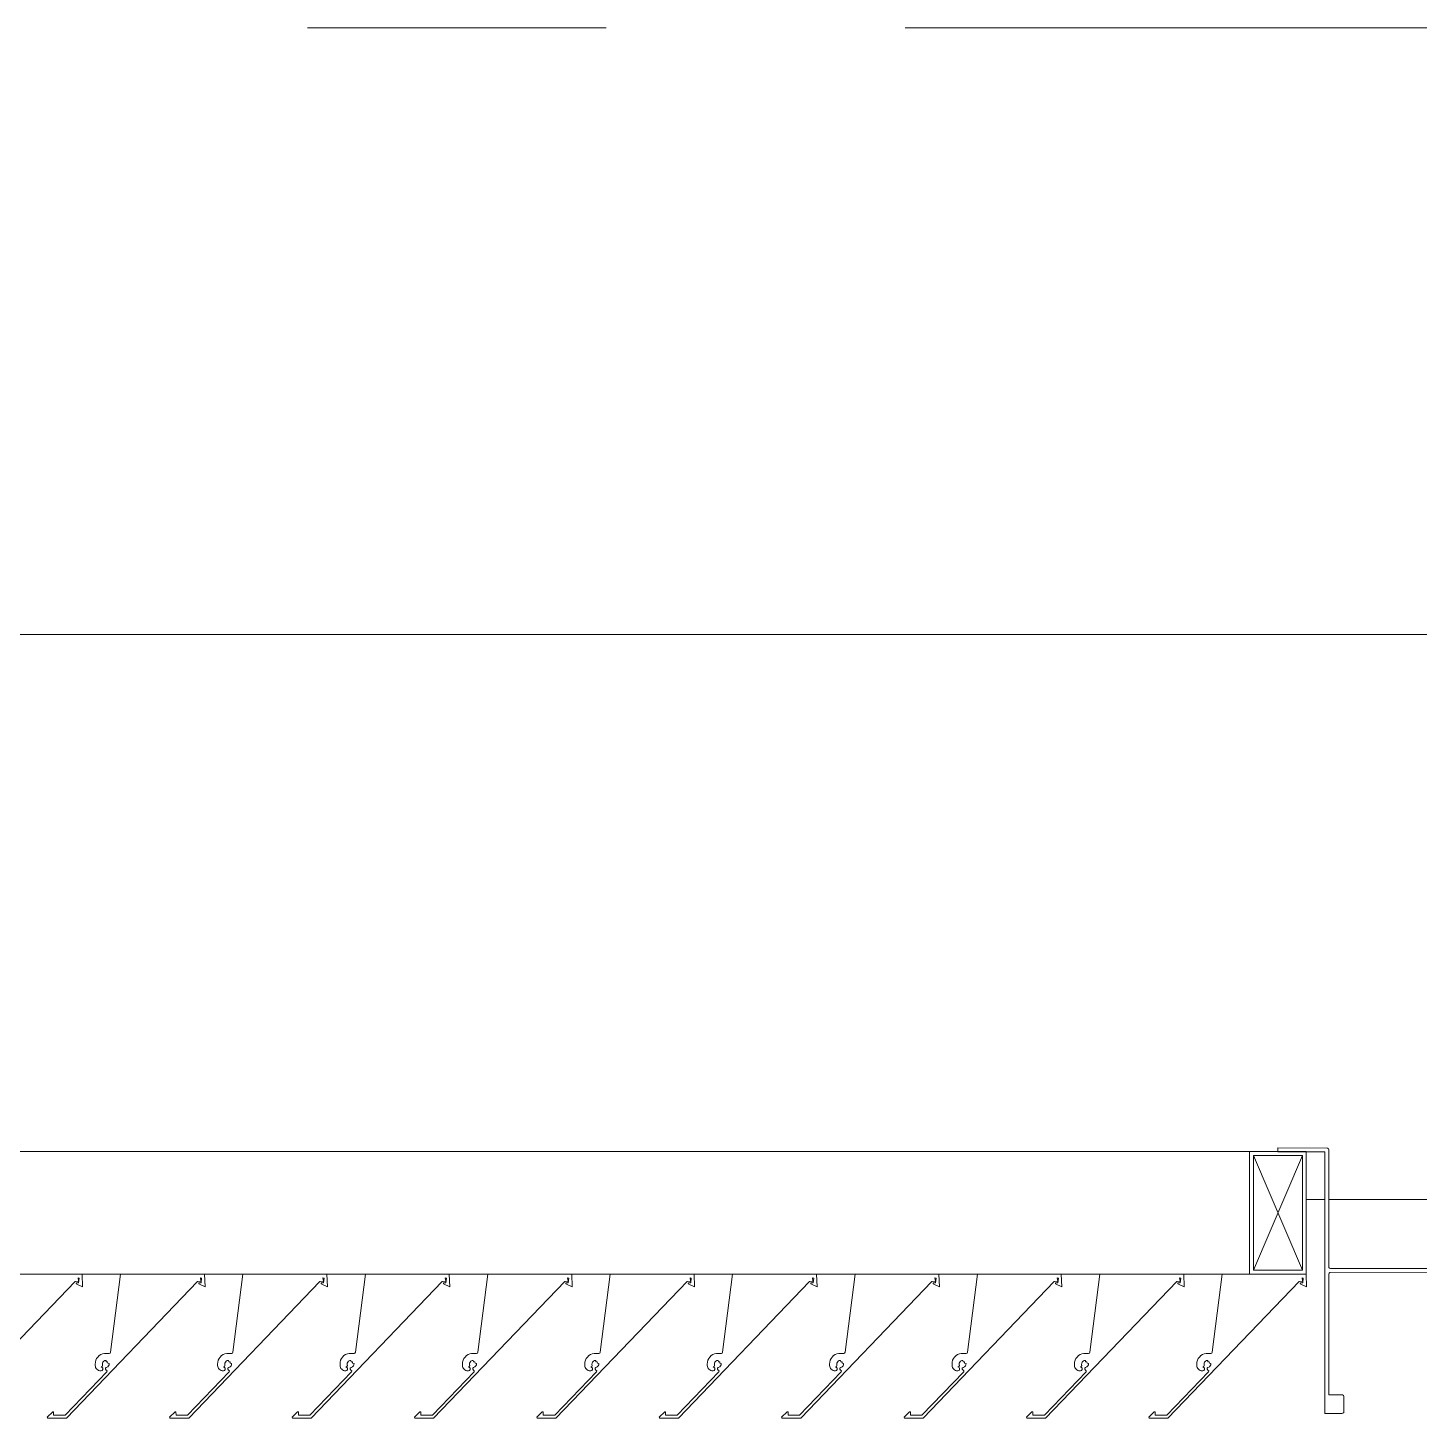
# Model space of a CAD drawing. Header units: millimetres. Extents: x -220592 to 404889, y -217665 to 38245.
# Drawn here: x -964.24 to -956.85, y -1309.67 to -1302.29 of the extents above; entities that cross this region are included whole.
import ezdxf

# ---------------------------------------------------------------- set-up
doc = ezdxf.new("R2010")
doc.units = ezdxf.units.MM
doc.linetypes.add('XKITLINE00', pattern=[0])
doc.layers.add('000 - 0_HIDE_OBJ_FRAMING_DEF_SUB_1', color=7, linetype='Continuous')
doc.layers.add('Part', color=7, linetype='Continuous', lineweight=0)
doc.layers.add('S-GRID', color=7, linetype='Continuous', lineweight=0)

# ---------------------------------------------------------------- blocks, each defined once
blk = doc.blocks.new('*A13529')
at = {"layer": 'S-GRID', "color": 7, "linetype": 'XKITLINE00', "lineweight": 0}
for p, q in [((-151.642349, 106.790805), (-150.054849, 106.790805)), ((-148.467349, 106.790805), (-140.529849, 106.790805))]:
    blk.add_line(p, q, dxfattribs=at)
blk = doc.blocks.new('*A13531')
at = {"layer": '000 - 0_HIDE_OBJ_FRAMING_DEF_SUB_1', "color": 7, "linetype": 'XKITLINE00', "lineweight": 0}
for p, q in [((-162.103449, 103.570891), (-142.373449, 103.570891)), ((-146.338519, 100.570891), (-146.238579, 100.570891)), ((-146.218257, 100.570891), (-145.258145, 100.570891))]:
    blk.add_line(p, q, dxfattribs=at)
blk = doc.blocks.new('*A13574')
at = {"layer": 'Part', "color": 7, "linetype": 'XKITLINE00', "lineweight": 0}
for p, q in [((-153.572111, 99.410877), (-152.875865, 100.135999)), ((-153.284201, 100.175799), (-153.337231, 99.761793)), ((-152.838531, 100.175791), (-153.284201, 100.175799)), ((-152.875865, 100.135999), (-152.857322, 100.138896)), ((-152.868984, 100.128764), (-152.869396, 100.123641)), ((-152.869396, 100.123641), (-152.835909, 100.108106)), ((-152.856793, 100.128893), (-152.868984, 100.128764)), ((-152.857322, 100.138896), (-152.860226, 100.155912)), ((-152.860226, 100.155912), (-152.853653, 100.153876)), ((-152.856793, 100.128893), (-152.853653, 100.153876)), ((-152.835909, 100.108106), (-152.838531, 100.175791)), ((-153.389294, 99.748232), (-153.397844, 99.742592)), ((-153.379864, 99.75223), (-153.389294, 99.748232)), ((-153.369865, 99.754453), (-153.379864, 99.75223)), ((-153.359629, 99.754828), (-153.369865, 99.754453)), ((-153.349495, 99.753342), (-153.359629, 99.754828)), ((-153.343972, 99.753581), (-153.349495, 99.753342)), ((-153.339421, 99.756718), (-153.343972, 99.753581)), ((-153.337231, 99.761793), (-153.339421, 99.756718)), ((-153.418205, 99.708016), (-153.41899, 99.697803)), ((-153.41899, 99.697803), (-153.418892, 99.691004)), ((-153.418892, 99.691004), (-153.418256, 99.685276)), ((-153.418256, 99.685276), (-153.416537, 99.679775)), ((-153.415582, 99.717917), (-153.418205, 99.708016)), ((-153.416537, 99.679775), (-153.413797, 99.674705)), ((-153.411209, 99.727179), (-153.415582, 99.717917)), ((-153.413797, 99.674705), (-153.410139, 99.670251)), ((-153.405231, 99.735496), (-153.411209, 99.727179)), ((-153.397844, 99.742592), (-153.405231, 99.735496)), ((-153.387334, 99.683555), (-153.382353, 99.685585)), ((-153.381862, 99.680613), (-153.387334, 99.683555)), ((-153.382353, 99.685585), (-153.379946, 99.690396)), ((-153.378644, 99.675456), (-153.381862, 99.680613)), ((-153.380851, 99.696314), (-153.380507, 99.702814)), ((-153.379946, 99.690396), (-153.380851, 99.696314)), ((-153.380507, 99.702814), (-153.377909, 99.708782)), ((-153.378656, 99.669379), (-153.378644, 99.675456)), ((-153.377909, 99.708782), (-153.373387, 99.713464)), ((-153.373387, 99.713464), (-153.367513, 99.716266)), ((-153.367513, 99.716266), (-153.361029, 99.716835)), ((-153.364258, 99.6761), (-153.364464, 99.670206)), ((-153.360101, 99.680283), (-153.364258, 99.6761)), ((-153.361029, 99.716835), (-153.359923, 99.709129)), ((-153.352527, 99.683397), (-153.360101, 99.680283)), ((-153.359923, 99.709129), (-153.352863, 99.710299)), ((-153.352863, 99.710299), (-153.351919, 99.703134)), ((-153.347741, 99.688064), (-153.352527, 99.683397)), ((-153.351919, 99.703134), (-153.344528, 99.700812)), ((-153.344951, 99.69414), (-153.347741, 99.688064)), ((-153.344528, 99.700812), (-153.344951, 99.69414)), ((-153.357075, 99.656928), (-153.578477, 99.425912)), ((-153.410139, 99.670251), (-153.405696, 99.66658)), ((-153.405696, 99.66658), (-153.400633, 99.663826)), ((-153.400633, 99.663826), (-153.395137, 99.662091)), ((-153.395137, 99.662091), (-153.387367, 99.661595)), ((-153.387367, 99.661595), (-153.381893, 99.664235)), ((-153.381893, 99.664235), (-153.378656, 99.669379)), ((-153.364464, 99.670206), (-153.36061, 99.665742)), ((-153.36061, 99.665742), (-153.355983, 99.662087)), ((-153.355983, 99.662087), (-153.357075, 99.656928)), ((-153.644842, 99.44476), (-153.67373, 99.416111)), ((-153.67373, 99.416111), (-153.671262, 99.41143)), ((-153.671262, 99.41143), (-153.572111, 99.410877)), ((-153.639921, 99.443675), (-153.644842, 99.44476)), ((-153.639824, 99.426255), (-153.639921, 99.443675)), ((-153.578477, 99.425912), (-153.639824, 99.426255))]:
    blk.add_line(p, q, dxfattribs=at)
blk = doc.blocks.new('*A13575')
at = {"layer": 'Part', "color": 7, "linetype": 'XKITLINE00', "lineweight": 0}
for p, q in [((-152.922111, 99.410877), (-152.225865, 100.135999)), ((-152.634201, 100.175799), (-152.687231, 99.761793)), ((-152.188531, 100.175791), (-152.634201, 100.175799)), ((-152.225865, 100.135999), (-152.207322, 100.138896)), ((-152.218984, 100.128764), (-152.219396, 100.123641)), ((-152.219396, 100.123641), (-152.185909, 100.108106)), ((-152.206793, 100.128893), (-152.218984, 100.128764)), ((-152.207322, 100.138896), (-152.210226, 100.155912)), ((-152.210226, 100.155912), (-152.203653, 100.153876)), ((-152.206793, 100.128893), (-152.203653, 100.153876)), ((-152.185909, 100.108106), (-152.188531, 100.175791)), ((-152.739294, 99.748232), (-152.747844, 99.742592)), ((-152.729864, 99.75223), (-152.739294, 99.748232)), ((-152.719865, 99.754453), (-152.729864, 99.75223)), ((-152.709629, 99.754828), (-152.719865, 99.754453)), ((-152.699495, 99.753342), (-152.709629, 99.754828)), ((-152.693972, 99.753581), (-152.699495, 99.753342)), ((-152.689421, 99.756718), (-152.693972, 99.753581)), ((-152.687231, 99.761793), (-152.689421, 99.756718)), ((-152.768205, 99.708016), (-152.76899, 99.697803)), ((-152.76899, 99.697803), (-152.768892, 99.691004)), ((-152.768892, 99.691004), (-152.768256, 99.685276)), ((-152.768256, 99.685276), (-152.766537, 99.679775)), ((-152.765582, 99.717917), (-152.768205, 99.708016)), ((-152.766537, 99.679775), (-152.763797, 99.674705)), ((-152.761209, 99.727179), (-152.765582, 99.717917)), ((-152.763797, 99.674705), (-152.760139, 99.670251)), ((-152.755231, 99.735496), (-152.761209, 99.727179)), ((-152.747844, 99.742592), (-152.755231, 99.735496)), ((-152.737334, 99.683555), (-152.732353, 99.685585)), ((-152.731862, 99.680613), (-152.737334, 99.683555)), ((-152.732353, 99.685585), (-152.729946, 99.690396)), ((-152.728644, 99.675456), (-152.731862, 99.680613)), ((-152.730851, 99.696314), (-152.730507, 99.702814)), ((-152.729946, 99.690396), (-152.730851, 99.696314)), ((-152.730507, 99.702814), (-152.727909, 99.708782)), ((-152.728656, 99.669379), (-152.728644, 99.675456)), ((-152.727909, 99.708782), (-152.723387, 99.713464)), ((-152.723387, 99.713464), (-152.717513, 99.716266)), ((-152.717513, 99.716266), (-152.711029, 99.716835)), ((-152.714258, 99.6761), (-152.714464, 99.670206)), ((-152.710101, 99.680283), (-152.714258, 99.6761)), ((-152.711029, 99.716835), (-152.709923, 99.709129)), ((-152.702527, 99.683397), (-152.710101, 99.680283)), ((-152.709923, 99.709129), (-152.702863, 99.710299)), ((-152.702863, 99.710299), (-152.701919, 99.703134)), ((-152.697741, 99.688064), (-152.702527, 99.683397)), ((-152.701919, 99.703134), (-152.694528, 99.700812)), ((-152.694951, 99.69414), (-152.697741, 99.688064)), ((-152.694528, 99.700812), (-152.694951, 99.69414)), ((-152.707075, 99.656928), (-152.928477, 99.425912)), ((-152.760139, 99.670251), (-152.755696, 99.66658)), ((-152.755696, 99.66658), (-152.750633, 99.663826)), ((-152.750633, 99.663826), (-152.745137, 99.662091)), ((-152.745137, 99.662091), (-152.737367, 99.661595)), ((-152.737367, 99.661595), (-152.731893, 99.664235)), ((-152.731893, 99.664235), (-152.728656, 99.669379)), ((-152.714464, 99.670206), (-152.71061, 99.665742)), ((-152.71061, 99.665742), (-152.705983, 99.662087)), ((-152.705983, 99.662087), (-152.707075, 99.656928)), ((-152.994842, 99.44476), (-153.02373, 99.416111)), ((-153.02373, 99.416111), (-153.021262, 99.41143)), ((-153.021262, 99.41143), (-152.922111, 99.410877)), ((-152.989921, 99.443675), (-152.994842, 99.44476)), ((-152.989824, 99.426255), (-152.989921, 99.443675)), ((-152.928477, 99.425912), (-152.989824, 99.426255))]:
    blk.add_line(p, q, dxfattribs=at)
blk = doc.blocks.new('*A13576')
at = {"layer": 'Part', "color": 7, "linetype": 'XKITLINE00', "lineweight": 0}
for p, q in [((-152.272111, 99.410877), (-151.575865, 100.135999)), ((-151.984201, 100.175799), (-152.037231, 99.761793)), ((-151.538531, 100.175791), (-151.984201, 100.175799)), ((-151.575865, 100.135999), (-151.557322, 100.138896)), ((-151.568984, 100.128764), (-151.569396, 100.123641)), ((-151.569396, 100.123641), (-151.535909, 100.108106)), ((-151.556793, 100.128893), (-151.568984, 100.128764)), ((-151.557322, 100.138896), (-151.560226, 100.155912)), ((-151.560226, 100.155912), (-151.553653, 100.153876)), ((-151.556793, 100.128893), (-151.553653, 100.153876)), ((-151.535909, 100.108106), (-151.538531, 100.175791)), ((-152.089294, 99.748232), (-152.097844, 99.742592)), ((-152.079864, 99.75223), (-152.089294, 99.748232)), ((-152.069865, 99.754453), (-152.079864, 99.75223)), ((-152.059629, 99.754828), (-152.069865, 99.754453)), ((-152.049495, 99.753342), (-152.059629, 99.754828)), ((-152.043972, 99.753581), (-152.049495, 99.753342)), ((-152.039421, 99.756718), (-152.043972, 99.753581)), ((-152.037231, 99.761793), (-152.039421, 99.756718)), ((-152.118205, 99.708016), (-152.11899, 99.697803)), ((-152.11899, 99.697803), (-152.118892, 99.691004)), ((-152.118892, 99.691004), (-152.118256, 99.685276)), ((-152.118256, 99.685276), (-152.116537, 99.679775)), ((-152.115582, 99.717917), (-152.118205, 99.708016)), ((-152.116537, 99.679775), (-152.113797, 99.674705)), ((-152.111209, 99.727179), (-152.115582, 99.717917)), ((-152.113797, 99.674705), (-152.110139, 99.670251)), ((-152.105231, 99.735496), (-152.111209, 99.727179)), ((-152.097844, 99.742592), (-152.105231, 99.735496)), ((-152.087334, 99.683555), (-152.082353, 99.685585)), ((-152.081862, 99.680613), (-152.087334, 99.683555)), ((-152.082353, 99.685585), (-152.079946, 99.690396)), ((-152.078644, 99.675456), (-152.081862, 99.680613)), ((-152.080851, 99.696314), (-152.080507, 99.702814)), ((-152.079946, 99.690396), (-152.080851, 99.696314)), ((-152.080507, 99.702814), (-152.077909, 99.708782)), ((-152.078656, 99.669379), (-152.078644, 99.675456)), ((-152.077909, 99.708782), (-152.073387, 99.713464)), ((-152.073387, 99.713464), (-152.067513, 99.716266)), ((-152.067513, 99.716266), (-152.061029, 99.716835)), ((-152.064258, 99.6761), (-152.064464, 99.670206)), ((-152.060101, 99.680283), (-152.064258, 99.6761)), ((-152.061029, 99.716835), (-152.059923, 99.709129)), ((-152.052527, 99.683397), (-152.060101, 99.680283)), ((-152.059923, 99.709129), (-152.052863, 99.710299)), ((-152.052863, 99.710299), (-152.051919, 99.703134)), ((-152.047741, 99.688064), (-152.052527, 99.683397)), ((-152.051919, 99.703134), (-152.044528, 99.700812)), ((-152.044951, 99.69414), (-152.047741, 99.688064)), ((-152.044528, 99.700812), (-152.044951, 99.69414)), ((-152.057075, 99.656928), (-152.278477, 99.425912)), ((-152.110139, 99.670251), (-152.105696, 99.66658)), ((-152.105696, 99.66658), (-152.100633, 99.663826)), ((-152.100633, 99.663826), (-152.095137, 99.662091)), ((-152.095137, 99.662091), (-152.087367, 99.661595)), ((-152.087367, 99.661595), (-152.081893, 99.664235)), ((-152.081893, 99.664235), (-152.078656, 99.669379)), ((-152.064464, 99.670206), (-152.06061, 99.665742)), ((-152.06061, 99.665742), (-152.055983, 99.662087)), ((-152.055983, 99.662087), (-152.057075, 99.656928)), ((-152.344842, 99.44476), (-152.37373, 99.416111)), ((-152.37373, 99.416111), (-152.371262, 99.41143)), ((-152.371262, 99.41143), (-152.272111, 99.410877)), ((-152.339921, 99.443675), (-152.344842, 99.44476)), ((-152.339824, 99.426255), (-152.339921, 99.443675)), ((-152.278477, 99.425912), (-152.339824, 99.426255))]:
    blk.add_line(p, q, dxfattribs=at)
blk = doc.blocks.new('*A13577')
at = {"layer": 'Part', "color": 7, "linetype": 'XKITLINE00', "lineweight": 0}
for p, q in [((-151.622111, 99.410877), (-150.925865, 100.135999)), ((-151.334201, 100.175799), (-151.387231, 99.761793)), ((-150.888531, 100.175791), (-151.334201, 100.175799)), ((-150.925865, 100.135999), (-150.907322, 100.138896)), ((-150.918984, 100.128764), (-150.919396, 100.123641)), ((-150.919396, 100.123641), (-150.885909, 100.108106)), ((-150.906793, 100.128893), (-150.918984, 100.128764)), ((-150.907322, 100.138896), (-150.910226, 100.155912)), ((-150.910226, 100.155912), (-150.903653, 100.153876)), ((-150.906793, 100.128893), (-150.903653, 100.153876)), ((-150.885909, 100.108106), (-150.888531, 100.175791)), ((-151.439294, 99.748232), (-151.447844, 99.742592)), ((-151.429864, 99.75223), (-151.439294, 99.748232)), ((-151.419865, 99.754453), (-151.429864, 99.75223)), ((-151.409629, 99.754828), (-151.419865, 99.754453)), ((-151.399495, 99.753342), (-151.409629, 99.754828)), ((-151.393972, 99.753581), (-151.399495, 99.753342)), ((-151.389421, 99.756718), (-151.393972, 99.753581)), ((-151.387231, 99.761793), (-151.389421, 99.756718)), ((-151.468205, 99.708016), (-151.46899, 99.697803)), ((-151.46899, 99.697803), (-151.468892, 99.691004)), ((-151.468892, 99.691004), (-151.468256, 99.685276)), ((-151.468256, 99.685276), (-151.466537, 99.679775)), ((-151.465582, 99.717917), (-151.468205, 99.708016)), ((-151.466537, 99.679775), (-151.463797, 99.674705)), ((-151.461209, 99.727179), (-151.465582, 99.717917)), ((-151.463797, 99.674705), (-151.460139, 99.670251)), ((-151.455231, 99.735496), (-151.461209, 99.727179)), ((-151.447844, 99.742592), (-151.455231, 99.735496)), ((-151.437334, 99.683555), (-151.432353, 99.685585)), ((-151.431862, 99.680613), (-151.437334, 99.683555)), ((-151.432353, 99.685585), (-151.429946, 99.690396)), ((-151.428644, 99.675456), (-151.431862, 99.680613)), ((-151.430851, 99.696314), (-151.430507, 99.702814)), ((-151.429946, 99.690396), (-151.430851, 99.696314)), ((-151.430507, 99.702814), (-151.427909, 99.708782)), ((-151.428656, 99.669379), (-151.428644, 99.675456)), ((-151.427909, 99.708782), (-151.423387, 99.713464)), ((-151.423387, 99.713464), (-151.417513, 99.716266)), ((-151.417513, 99.716266), (-151.411029, 99.716835)), ((-151.414258, 99.6761), (-151.414464, 99.670206)), ((-151.410101, 99.680283), (-151.414258, 99.6761)), ((-151.411029, 99.716835), (-151.409923, 99.709129)), ((-151.402527, 99.683397), (-151.410101, 99.680283)), ((-151.409923, 99.709129), (-151.402863, 99.710299)), ((-151.402863, 99.710299), (-151.401919, 99.703134)), ((-151.397741, 99.688064), (-151.402527, 99.683397)), ((-151.401919, 99.703134), (-151.394528, 99.700812)), ((-151.394951, 99.69414), (-151.397741, 99.688064)), ((-151.394528, 99.700812), (-151.394951, 99.69414)), ((-151.407075, 99.656928), (-151.628477, 99.425912)), ((-151.460139, 99.670251), (-151.455696, 99.66658)), ((-151.455696, 99.66658), (-151.450633, 99.663826)), ((-151.450633, 99.663826), (-151.445137, 99.662091)), ((-151.445137, 99.662091), (-151.437367, 99.661595)), ((-151.437367, 99.661595), (-151.431893, 99.664235)), ((-151.431893, 99.664235), (-151.428656, 99.669379)), ((-151.414464, 99.670206), (-151.41061, 99.665742)), ((-151.41061, 99.665742), (-151.405983, 99.662087)), ((-151.405983, 99.662087), (-151.407075, 99.656928)), ((-151.694842, 99.44476), (-151.72373, 99.416111)), ((-151.72373, 99.416111), (-151.721262, 99.41143)), ((-151.721262, 99.41143), (-151.622111, 99.410877)), ((-151.689921, 99.443675), (-151.694842, 99.44476)), ((-151.689824, 99.426255), (-151.689921, 99.443675)), ((-151.628477, 99.425912), (-151.689824, 99.426255))]:
    blk.add_line(p, q, dxfattribs=at)
blk = doc.blocks.new('*A13578')
at = {"layer": 'Part', "color": 7, "linetype": 'XKITLINE00', "lineweight": 0}
for p, q in [((-150.972111, 99.410877), (-150.275865, 100.135999)), ((-150.684201, 100.175799), (-150.737231, 99.761793)), ((-150.238531, 100.175791), (-150.684201, 100.175799)), ((-150.275865, 100.135999), (-150.257322, 100.138896)), ((-150.268984, 100.128764), (-150.269396, 100.123641)), ((-150.269396, 100.123641), (-150.235909, 100.108106)), ((-150.256793, 100.128893), (-150.268984, 100.128764)), ((-150.257322, 100.138896), (-150.260226, 100.155912)), ((-150.260226, 100.155912), (-150.253653, 100.153876)), ((-150.256793, 100.128893), (-150.253653, 100.153876)), ((-150.235909, 100.108106), (-150.238531, 100.175791)), ((-150.789294, 99.748232), (-150.797844, 99.742592)), ((-150.779864, 99.75223), (-150.789294, 99.748232)), ((-150.769865, 99.754453), (-150.779864, 99.75223)), ((-150.759629, 99.754828), (-150.769865, 99.754453)), ((-150.749495, 99.753342), (-150.759629, 99.754828)), ((-150.743972, 99.753581), (-150.749495, 99.753342)), ((-150.739421, 99.756718), (-150.743972, 99.753581)), ((-150.737231, 99.761793), (-150.739421, 99.756718)), ((-150.818205, 99.708016), (-150.81899, 99.697803)), ((-150.81899, 99.697803), (-150.818892, 99.691004)), ((-150.818892, 99.691004), (-150.818256, 99.685276)), ((-150.818256, 99.685276), (-150.816537, 99.679775)), ((-150.815582, 99.717917), (-150.818205, 99.708016)), ((-150.816537, 99.679775), (-150.813797, 99.674705)), ((-150.811209, 99.727179), (-150.815582, 99.717917)), ((-150.813797, 99.674705), (-150.810139, 99.670251)), ((-150.805231, 99.735496), (-150.811209, 99.727179)), ((-150.797844, 99.742592), (-150.805231, 99.735496)), ((-150.787334, 99.683555), (-150.782353, 99.685585)), ((-150.781862, 99.680613), (-150.787334, 99.683555)), ((-150.782353, 99.685585), (-150.779946, 99.690396)), ((-150.778644, 99.675456), (-150.781862, 99.680613)), ((-150.780851, 99.696314), (-150.780507, 99.702814)), ((-150.779946, 99.690396), (-150.780851, 99.696314)), ((-150.780507, 99.702814), (-150.777909, 99.708782)), ((-150.778656, 99.669379), (-150.778644, 99.675456)), ((-150.777909, 99.708782), (-150.773387, 99.713464)), ((-150.773387, 99.713464), (-150.767513, 99.716266)), ((-150.767513, 99.716266), (-150.761029, 99.716835)), ((-150.764258, 99.6761), (-150.764464, 99.670206)), ((-150.760101, 99.680283), (-150.764258, 99.6761)), ((-150.761029, 99.716835), (-150.759923, 99.709129)), ((-150.752527, 99.683397), (-150.760101, 99.680283)), ((-150.759923, 99.709129), (-150.752863, 99.710299)), ((-150.752863, 99.710299), (-150.751919, 99.703134)), ((-150.747741, 99.688064), (-150.752527, 99.683397)), ((-150.751919, 99.703134), (-150.744528, 99.700812)), ((-150.744951, 99.69414), (-150.747741, 99.688064)), ((-150.744528, 99.700812), (-150.744951, 99.69414)), ((-150.757075, 99.656928), (-150.978477, 99.425912)), ((-150.810139, 99.670251), (-150.805696, 99.66658)), ((-150.805696, 99.66658), (-150.800633, 99.663826)), ((-150.800633, 99.663826), (-150.795137, 99.662091)), ((-150.795137, 99.662091), (-150.787367, 99.661595)), ((-150.787367, 99.661595), (-150.781893, 99.664235)), ((-150.781893, 99.664235), (-150.778656, 99.669379)), ((-150.764464, 99.670206), (-150.76061, 99.665742)), ((-150.76061, 99.665742), (-150.755983, 99.662087)), ((-150.755983, 99.662087), (-150.757075, 99.656928)), ((-151.044842, 99.44476), (-151.07373, 99.416111)), ((-151.07373, 99.416111), (-151.071262, 99.41143)), ((-151.071262, 99.41143), (-150.972111, 99.410877)), ((-151.039921, 99.443675), (-151.044842, 99.44476)), ((-151.039824, 99.426255), (-151.039921, 99.443675)), ((-150.978477, 99.425912), (-151.039824, 99.426255))]:
    blk.add_line(p, q, dxfattribs=at)
blk = doc.blocks.new('*A13579')
at = {"layer": 'Part', "color": 7, "linetype": 'XKITLINE00', "lineweight": 0}
for p, q in [((-150.322111, 99.410877), (-149.625865, 100.135999)), ((-150.034201, 100.175799), (-150.087231, 99.761793)), ((-149.588531, 100.175791), (-150.034201, 100.175799)), ((-149.625865, 100.135999), (-149.607322, 100.138896)), ((-149.618984, 100.128764), (-149.619396, 100.123641)), ((-149.619396, 100.123641), (-149.585909, 100.108106)), ((-149.606793, 100.128893), (-149.618984, 100.128764)), ((-149.607322, 100.138896), (-149.610226, 100.155912)), ((-149.610226, 100.155912), (-149.603653, 100.153876)), ((-149.606793, 100.128893), (-149.603653, 100.153876)), ((-149.585909, 100.108106), (-149.588531, 100.175791)), ((-150.139294, 99.748232), (-150.147844, 99.742592)), ((-150.129864, 99.75223), (-150.139294, 99.748232)), ((-150.119865, 99.754453), (-150.129864, 99.75223)), ((-150.109629, 99.754828), (-150.119865, 99.754453)), ((-150.099495, 99.753342), (-150.109629, 99.754828)), ((-150.093972, 99.753581), (-150.099495, 99.753342)), ((-150.089421, 99.756718), (-150.093972, 99.753581)), ((-150.087231, 99.761793), (-150.089421, 99.756718)), ((-150.168205, 99.708016), (-150.16899, 99.697803)), ((-150.16899, 99.697803), (-150.168892, 99.691004)), ((-150.168892, 99.691004), (-150.168256, 99.685276)), ((-150.168256, 99.685276), (-150.166537, 99.679775)), ((-150.165582, 99.717917), (-150.168205, 99.708016)), ((-150.166537, 99.679775), (-150.163797, 99.674705)), ((-150.161209, 99.727179), (-150.165582, 99.717917)), ((-150.163797, 99.674705), (-150.160139, 99.670251)), ((-150.155231, 99.735496), (-150.161209, 99.727179)), ((-150.147844, 99.742592), (-150.155231, 99.735496)), ((-150.137334, 99.683555), (-150.132353, 99.685585)), ((-150.131862, 99.680613), (-150.137334, 99.683555)), ((-150.132353, 99.685585), (-150.129946, 99.690396)), ((-150.128644, 99.675456), (-150.131862, 99.680613)), ((-150.130851, 99.696314), (-150.130507, 99.702814)), ((-150.129946, 99.690396), (-150.130851, 99.696314)), ((-150.130507, 99.702814), (-150.127909, 99.708782)), ((-150.128656, 99.669379), (-150.128644, 99.675456)), ((-150.127909, 99.708782), (-150.123387, 99.713464)), ((-150.123387, 99.713464), (-150.117513, 99.716266)), ((-150.117513, 99.716266), (-150.111029, 99.716835)), ((-150.114258, 99.6761), (-150.114464, 99.670206)), ((-150.110101, 99.680283), (-150.114258, 99.6761)), ((-150.111029, 99.716835), (-150.109923, 99.709129)), ((-150.102527, 99.683397), (-150.110101, 99.680283)), ((-150.109923, 99.709129), (-150.102863, 99.710299)), ((-150.102863, 99.710299), (-150.101919, 99.703134)), ((-150.097741, 99.688064), (-150.102527, 99.683397)), ((-150.101919, 99.703134), (-150.094528, 99.700812)), ((-150.094951, 99.69414), (-150.097741, 99.688064)), ((-150.094528, 99.700812), (-150.094951, 99.69414)), ((-150.107075, 99.656928), (-150.328477, 99.425912)), ((-150.160139, 99.670251), (-150.155696, 99.66658)), ((-150.155696, 99.66658), (-150.150633, 99.663826)), ((-150.150633, 99.663826), (-150.145137, 99.662091)), ((-150.145137, 99.662091), (-150.137367, 99.661595)), ((-150.137367, 99.661595), (-150.131893, 99.664235)), ((-150.131893, 99.664235), (-150.128656, 99.669379)), ((-150.114464, 99.670206), (-150.11061, 99.665742)), ((-150.11061, 99.665742), (-150.105983, 99.662087)), ((-150.105983, 99.662087), (-150.107075, 99.656928)), ((-150.394842, 99.44476), (-150.42373, 99.416111)), ((-150.42373, 99.416111), (-150.421262, 99.41143)), ((-150.421262, 99.41143), (-150.322111, 99.410877)), ((-150.389921, 99.443675), (-150.394842, 99.44476)), ((-150.389824, 99.426255), (-150.389921, 99.443675)), ((-150.328477, 99.425912), (-150.389824, 99.426255))]:
    blk.add_line(p, q, dxfattribs=at)
blk = doc.blocks.new('*A13580')
at = {"layer": 'Part', "color": 7, "linetype": 'XKITLINE00', "lineweight": 0}
for p, q in [((-149.672111, 99.410877), (-148.975865, 100.135999)), ((-149.384201, 100.175799), (-149.437231, 99.761793)), ((-148.938531, 100.175791), (-149.384201, 100.175799)), ((-148.975865, 100.135999), (-148.957322, 100.138896)), ((-148.968984, 100.128764), (-148.969396, 100.123641)), ((-148.969396, 100.123641), (-148.935909, 100.108106)), ((-148.956793, 100.128893), (-148.968984, 100.128764)), ((-148.957322, 100.138896), (-148.960226, 100.155912)), ((-148.960226, 100.155912), (-148.953653, 100.153876)), ((-148.956793, 100.128893), (-148.953653, 100.153876)), ((-148.935909, 100.108106), (-148.938531, 100.175791)), ((-149.489294, 99.748232), (-149.497844, 99.742592)), ((-149.479864, 99.75223), (-149.489294, 99.748232)), ((-149.469865, 99.754453), (-149.479864, 99.75223)), ((-149.459629, 99.754828), (-149.469865, 99.754453)), ((-149.449495, 99.753342), (-149.459629, 99.754828)), ((-149.443972, 99.753581), (-149.449495, 99.753342)), ((-149.439421, 99.756718), (-149.443972, 99.753581)), ((-149.437231, 99.761793), (-149.439421, 99.756718)), ((-149.518205, 99.708016), (-149.51899, 99.697803)), ((-149.51899, 99.697803), (-149.518892, 99.691004)), ((-149.518892, 99.691004), (-149.518256, 99.685276)), ((-149.518256, 99.685276), (-149.516537, 99.679775)), ((-149.515582, 99.717917), (-149.518205, 99.708016)), ((-149.516537, 99.679775), (-149.513797, 99.674705)), ((-149.511209, 99.727179), (-149.515582, 99.717917)), ((-149.513797, 99.674705), (-149.510139, 99.670251)), ((-149.505231, 99.735496), (-149.511209, 99.727179)), ((-149.497844, 99.742592), (-149.505231, 99.735496)), ((-149.487334, 99.683555), (-149.482353, 99.685585)), ((-149.481862, 99.680613), (-149.487334, 99.683555)), ((-149.482353, 99.685585), (-149.479946, 99.690396)), ((-149.478644, 99.675456), (-149.481862, 99.680613)), ((-149.480851, 99.696314), (-149.480507, 99.702814)), ((-149.479946, 99.690396), (-149.480851, 99.696314)), ((-149.480507, 99.702814), (-149.477909, 99.708782)), ((-149.478656, 99.669379), (-149.478644, 99.675456)), ((-149.477909, 99.708782), (-149.473387, 99.713464)), ((-149.473387, 99.713464), (-149.467513, 99.716266)), ((-149.467513, 99.716266), (-149.461029, 99.716835)), ((-149.464258, 99.6761), (-149.464464, 99.670206)), ((-149.460101, 99.680283), (-149.464258, 99.6761)), ((-149.461029, 99.716835), (-149.459923, 99.709129)), ((-149.452527, 99.683397), (-149.460101, 99.680283)), ((-149.459923, 99.709129), (-149.452863, 99.710299)), ((-149.452863, 99.710299), (-149.451919, 99.703134)), ((-149.447741, 99.688064), (-149.452527, 99.683397)), ((-149.451919, 99.703134), (-149.444528, 99.700812)), ((-149.444951, 99.69414), (-149.447741, 99.688064)), ((-149.444528, 99.700812), (-149.444951, 99.69414)), ((-149.457075, 99.656928), (-149.678477, 99.425912)), ((-149.510139, 99.670251), (-149.505696, 99.66658)), ((-149.505696, 99.66658), (-149.500633, 99.663826)), ((-149.500633, 99.663826), (-149.495137, 99.662091)), ((-149.495137, 99.662091), (-149.487367, 99.661595)), ((-149.487367, 99.661595), (-149.481893, 99.664235)), ((-149.481893, 99.664235), (-149.478656, 99.669379)), ((-149.464464, 99.670206), (-149.46061, 99.665742)), ((-149.46061, 99.665742), (-149.455983, 99.662087)), ((-149.455983, 99.662087), (-149.457075, 99.656928)), ((-149.744842, 99.44476), (-149.77373, 99.416111)), ((-149.77373, 99.416111), (-149.771262, 99.41143)), ((-149.771262, 99.41143), (-149.672111, 99.410877)), ((-149.739921, 99.443675), (-149.744842, 99.44476)), ((-149.739824, 99.426255), (-149.739921, 99.443675)), ((-149.678477, 99.425912), (-149.739824, 99.426255))]:
    blk.add_line(p, q, dxfattribs=at)
blk = doc.blocks.new('*A13581')
at = {"layer": 'Part', "color": 7, "linetype": 'XKITLINE00', "lineweight": 0}
for p, q in [((-149.022111, 99.410877), (-148.325865, 100.135999)), ((-148.734201, 100.175799), (-148.787231, 99.761793)), ((-148.288531, 100.175791), (-148.734201, 100.175799)), ((-148.325865, 100.135999), (-148.307322, 100.138896)), ((-148.318984, 100.128764), (-148.319396, 100.123641)), ((-148.319396, 100.123641), (-148.285909, 100.108106)), ((-148.306793, 100.128893), (-148.318984, 100.128764)), ((-148.307322, 100.138896), (-148.310226, 100.155912)), ((-148.310226, 100.155912), (-148.303653, 100.153876)), ((-148.306793, 100.128893), (-148.303653, 100.153876)), ((-148.285909, 100.108106), (-148.288531, 100.175791)), ((-148.839294, 99.748232), (-148.847844, 99.742592)), ((-148.829864, 99.75223), (-148.839294, 99.748232)), ((-148.819865, 99.754453), (-148.829864, 99.75223)), ((-148.809629, 99.754828), (-148.819865, 99.754453)), ((-148.799495, 99.753342), (-148.809629, 99.754828)), ((-148.793972, 99.753581), (-148.799495, 99.753342)), ((-148.789421, 99.756718), (-148.793972, 99.753581)), ((-148.787231, 99.761793), (-148.789421, 99.756718)), ((-148.868205, 99.708016), (-148.86899, 99.697803)), ((-148.86899, 99.697803), (-148.868892, 99.691004)), ((-148.868892, 99.691004), (-148.868256, 99.685276)), ((-148.868256, 99.685276), (-148.866537, 99.679775)), ((-148.865582, 99.717917), (-148.868205, 99.708016)), ((-148.866537, 99.679775), (-148.863797, 99.674705)), ((-148.861209, 99.727179), (-148.865582, 99.717917)), ((-148.863797, 99.674705), (-148.860139, 99.670251)), ((-148.855231, 99.735496), (-148.861209, 99.727179)), ((-148.847844, 99.742592), (-148.855231, 99.735496)), ((-148.837334, 99.683555), (-148.832353, 99.685585)), ((-148.831862, 99.680613), (-148.837334, 99.683555)), ((-148.832353, 99.685585), (-148.829946, 99.690396)), ((-148.828644, 99.675456), (-148.831862, 99.680613)), ((-148.830851, 99.696314), (-148.830507, 99.702814)), ((-148.829946, 99.690396), (-148.830851, 99.696314)), ((-148.830507, 99.702814), (-148.827909, 99.708782)), ((-148.828656, 99.669379), (-148.828644, 99.675456)), ((-148.827909, 99.708782), (-148.823387, 99.713464)), ((-148.823387, 99.713464), (-148.817513, 99.716266)), ((-148.817513, 99.716266), (-148.811029, 99.716835)), ((-148.814258, 99.6761), (-148.814464, 99.670206)), ((-148.810101, 99.680283), (-148.814258, 99.6761)), ((-148.811029, 99.716835), (-148.809923, 99.709129)), ((-148.802527, 99.683397), (-148.810101, 99.680283)), ((-148.809923, 99.709129), (-148.802863, 99.710299)), ((-148.802863, 99.710299), (-148.801919, 99.703134)), ((-148.797741, 99.688064), (-148.802527, 99.683397)), ((-148.801919, 99.703134), (-148.794528, 99.700812)), ((-148.794951, 99.69414), (-148.797741, 99.688064)), ((-148.794528, 99.700812), (-148.794951, 99.69414)), ((-148.807075, 99.656928), (-149.028477, 99.425912)), ((-148.860139, 99.670251), (-148.855696, 99.66658)), ((-148.855696, 99.66658), (-148.850633, 99.663826)), ((-148.850633, 99.663826), (-148.845137, 99.662091)), ((-148.845137, 99.662091), (-148.837367, 99.661595)), ((-148.837367, 99.661595), (-148.831893, 99.664235)), ((-148.831893, 99.664235), (-148.828656, 99.669379)), ((-148.814464, 99.670206), (-148.81061, 99.665742)), ((-148.81061, 99.665742), (-148.805983, 99.662087)), ((-148.805983, 99.662087), (-148.807075, 99.656928)), ((-149.094842, 99.44476), (-149.12373, 99.416111)), ((-149.12373, 99.416111), (-149.121262, 99.41143)), ((-149.121262, 99.41143), (-149.022111, 99.410877)), ((-149.089921, 99.443675), (-149.094842, 99.44476)), ((-149.089824, 99.426255), (-149.089921, 99.443675)), ((-149.028477, 99.425912), (-149.089824, 99.426255))]:
    blk.add_line(p, q, dxfattribs=at)
blk = doc.blocks.new('*A13582')
at = {"layer": 'Part', "color": 7, "linetype": 'XKITLINE00', "lineweight": 0}
for p, q in [((-148.372111, 99.410877), (-147.675865, 100.135999)), ((-148.084201, 100.175799), (-148.137231, 99.761793)), ((-147.638531, 100.175791), (-148.084201, 100.175799)), ((-147.675865, 100.135999), (-147.657322, 100.138896)), ((-147.668984, 100.128764), (-147.669396, 100.123641)), ((-147.669396, 100.123641), (-147.635909, 100.108106)), ((-147.656793, 100.128893), (-147.668984, 100.128764)), ((-147.657322, 100.138896), (-147.660226, 100.155912)), ((-147.660226, 100.155912), (-147.653653, 100.153876)), ((-147.656793, 100.128893), (-147.653653, 100.153876)), ((-147.635909, 100.108106), (-147.638531, 100.175791)), ((-148.189294, 99.748232), (-148.197844, 99.742592)), ((-148.179864, 99.75223), (-148.189294, 99.748232)), ((-148.169865, 99.754453), (-148.179864, 99.75223)), ((-148.159629, 99.754828), (-148.169865, 99.754453)), ((-148.149495, 99.753342), (-148.159629, 99.754828)), ((-148.143972, 99.753581), (-148.149495, 99.753342)), ((-148.139421, 99.756718), (-148.143972, 99.753581)), ((-148.137231, 99.761793), (-148.139421, 99.756718)), ((-148.218205, 99.708016), (-148.21899, 99.697803)), ((-148.21899, 99.697803), (-148.218892, 99.691004)), ((-148.218892, 99.691004), (-148.218256, 99.685276)), ((-148.218256, 99.685276), (-148.216537, 99.679775)), ((-148.215582, 99.717917), (-148.218205, 99.708016)), ((-148.216537, 99.679775), (-148.213797, 99.674705)), ((-148.211209, 99.727179), (-148.215582, 99.717917)), ((-148.213797, 99.674705), (-148.210139, 99.670251)), ((-148.205231, 99.735496), (-148.211209, 99.727179)), ((-148.197844, 99.742592), (-148.205231, 99.735496)), ((-148.187334, 99.683555), (-148.182353, 99.685585)), ((-148.181862, 99.680613), (-148.187334, 99.683555)), ((-148.182353, 99.685585), (-148.179946, 99.690396)), ((-148.178644, 99.675456), (-148.181862, 99.680613)), ((-148.180851, 99.696314), (-148.180507, 99.702814)), ((-148.179946, 99.690396), (-148.180851, 99.696314)), ((-148.180507, 99.702814), (-148.177909, 99.708782)), ((-148.178656, 99.669379), (-148.178644, 99.675456)), ((-148.177909, 99.708782), (-148.173387, 99.713464)), ((-148.173387, 99.713464), (-148.167513, 99.716266)), ((-148.167513, 99.716266), (-148.161029, 99.716835)), ((-148.164258, 99.6761), (-148.164464, 99.670206)), ((-148.160101, 99.680283), (-148.164258, 99.6761)), ((-148.161029, 99.716835), (-148.159923, 99.709129)), ((-148.152527, 99.683397), (-148.160101, 99.680283)), ((-148.159923, 99.709129), (-148.152863, 99.710299)), ((-148.152863, 99.710299), (-148.151919, 99.703134)), ((-148.147741, 99.688064), (-148.152527, 99.683397)), ((-148.151919, 99.703134), (-148.144528, 99.700812)), ((-148.144951, 99.69414), (-148.147741, 99.688064)), ((-148.144528, 99.700812), (-148.144951, 99.69414)), ((-148.157075, 99.656928), (-148.378477, 99.425912)), ((-148.210139, 99.670251), (-148.205696, 99.66658)), ((-148.205696, 99.66658), (-148.200633, 99.663826)), ((-148.200633, 99.663826), (-148.195137, 99.662091)), ((-148.195137, 99.662091), (-148.187367, 99.661595)), ((-148.187367, 99.661595), (-148.181893, 99.664235)), ((-148.181893, 99.664235), (-148.178656, 99.669379)), ((-148.164464, 99.670206), (-148.16061, 99.665742)), ((-148.16061, 99.665742), (-148.155983, 99.662087)), ((-148.155983, 99.662087), (-148.157075, 99.656928)), ((-148.444842, 99.44476), (-148.47373, 99.416111)), ((-148.47373, 99.416111), (-148.471262, 99.41143)), ((-148.471262, 99.41143), (-148.372111, 99.410877)), ((-148.439921, 99.443675), (-148.444842, 99.44476)), ((-148.439824, 99.426255), (-148.439921, 99.443675)), ((-148.378477, 99.425912), (-148.439824, 99.426255))]:
    blk.add_line(p, q, dxfattribs=at)
blk = doc.blocks.new('*A13583')
at = {"layer": 'Part', "color": 7, "linetype": 'XKITLINE00', "lineweight": 0}
for p, q in [((-147.722111, 99.410877), (-147.025865, 100.135999)), ((-147.434201, 100.175799), (-147.487231, 99.761793)), ((-146.988531, 100.175791), (-147.434201, 100.175799)), ((-147.025865, 100.135999), (-147.007322, 100.138896)), ((-147.018984, 100.128764), (-147.019396, 100.123641)), ((-147.019396, 100.123641), (-146.985909, 100.108106)), ((-147.006793, 100.128893), (-147.018984, 100.128764)), ((-147.007322, 100.138896), (-147.010226, 100.155912)), ((-147.010226, 100.155912), (-147.003653, 100.153876)), ((-147.006793, 100.128893), (-147.003653, 100.153876)), ((-146.985909, 100.108106), (-146.988531, 100.175791)), ((-147.539294, 99.748232), (-147.547844, 99.742592)), ((-147.529864, 99.75223), (-147.539294, 99.748232)), ((-147.519865, 99.754453), (-147.529864, 99.75223)), ((-147.509629, 99.754828), (-147.519865, 99.754453)), ((-147.499495, 99.753342), (-147.509629, 99.754828)), ((-147.493972, 99.753581), (-147.499495, 99.753342)), ((-147.489421, 99.756718), (-147.493972, 99.753581)), ((-147.487231, 99.761793), (-147.489421, 99.756718)), ((-147.568205, 99.708016), (-147.56899, 99.697803)), ((-147.56899, 99.697803), (-147.568892, 99.691004)), ((-147.568892, 99.691004), (-147.568256, 99.685276)), ((-147.568256, 99.685276), (-147.566537, 99.679775)), ((-147.565582, 99.717917), (-147.568205, 99.708016)), ((-147.566537, 99.679775), (-147.563797, 99.674705)), ((-147.561209, 99.727179), (-147.565582, 99.717917)), ((-147.563797, 99.674705), (-147.560139, 99.670251)), ((-147.555231, 99.735496), (-147.561209, 99.727179)), ((-147.547844, 99.742592), (-147.555231, 99.735496)), ((-147.537334, 99.683555), (-147.532353, 99.685585)), ((-147.531862, 99.680613), (-147.537334, 99.683555)), ((-147.532353, 99.685585), (-147.529946, 99.690396)), ((-147.528644, 99.675456), (-147.531862, 99.680613)), ((-147.530851, 99.696314), (-147.530507, 99.702814)), ((-147.529946, 99.690396), (-147.530851, 99.696314)), ((-147.530507, 99.702814), (-147.527909, 99.708782)), ((-147.528656, 99.669379), (-147.528644, 99.675456)), ((-147.527909, 99.708782), (-147.523387, 99.713464)), ((-147.523387, 99.713464), (-147.517513, 99.716266)), ((-147.517513, 99.716266), (-147.511029, 99.716835)), ((-147.514258, 99.6761), (-147.514464, 99.670206)), ((-147.510101, 99.680283), (-147.514258, 99.6761)), ((-147.511029, 99.716835), (-147.509923, 99.709129)), ((-147.502527, 99.683397), (-147.510101, 99.680283)), ((-147.509923, 99.709129), (-147.502863, 99.710299)), ((-147.502863, 99.710299), (-147.501919, 99.703134)), ((-147.497741, 99.688064), (-147.502527, 99.683397)), ((-147.501919, 99.703134), (-147.494528, 99.700812)), ((-147.494951, 99.69414), (-147.497741, 99.688064)), ((-147.494528, 99.700812), (-147.494951, 99.69414)), ((-147.507075, 99.656928), (-147.728477, 99.425912)), ((-147.560139, 99.670251), (-147.555696, 99.66658)), ((-147.555696, 99.66658), (-147.550633, 99.663826)), ((-147.550633, 99.663826), (-147.545137, 99.662091)), ((-147.545137, 99.662091), (-147.537367, 99.661595)), ((-147.537367, 99.661595), (-147.531893, 99.664235)), ((-147.531893, 99.664235), (-147.528656, 99.669379)), ((-147.514464, 99.670206), (-147.51061, 99.665742)), ((-147.51061, 99.665742), (-147.505983, 99.662087)), ((-147.505983, 99.662087), (-147.507075, 99.656928)), ((-147.794842, 99.44476), (-147.82373, 99.416111)), ((-147.82373, 99.416111), (-147.821262, 99.41143)), ((-147.821262, 99.41143), (-147.722111, 99.410877)), ((-147.789921, 99.443675), (-147.794842, 99.44476)), ((-147.789824, 99.426255), (-147.789921, 99.443675)), ((-147.728477, 99.425912), (-147.789824, 99.426255))]:
    blk.add_line(p, q, dxfattribs=at)
blk = doc.blocks.new('*A13584')
at = {"layer": 'Part', "color": 7, "linetype": 'XKITLINE00', "lineweight": 0}
for p, q in [((-147.072111, 99.410877), (-146.375865, 100.135999)), ((-146.784201, 100.175799), (-146.837231, 99.761793)), ((-146.338531, 100.175791), (-146.784201, 100.175799)), ((-146.375865, 100.135999), (-146.357322, 100.138896)), ((-146.368984, 100.128764), (-146.369396, 100.123641)), ((-146.369396, 100.123641), (-146.335909, 100.108106)), ((-146.356793, 100.128893), (-146.368984, 100.128764)), ((-146.357322, 100.138896), (-146.360226, 100.155912)), ((-146.360226, 100.155912), (-146.353653, 100.153876)), ((-146.356793, 100.128893), (-146.353653, 100.153876)), ((-146.335909, 100.108106), (-146.338531, 100.175791)), ((-146.889294, 99.748232), (-146.897844, 99.742592)), ((-146.879864, 99.75223), (-146.889294, 99.748232)), ((-146.869865, 99.754453), (-146.879864, 99.75223)), ((-146.859629, 99.754828), (-146.869865, 99.754453)), ((-146.849495, 99.753342), (-146.859629, 99.754828)), ((-146.843972, 99.753581), (-146.849495, 99.753342)), ((-146.839421, 99.756718), (-146.843972, 99.753581)), ((-146.837231, 99.761793), (-146.839421, 99.756718)), ((-146.918205, 99.708016), (-146.91899, 99.697803)), ((-146.91899, 99.697803), (-146.918892, 99.691004)), ((-146.918892, 99.691004), (-146.918256, 99.685276)), ((-146.918256, 99.685276), (-146.916537, 99.679775)), ((-146.915582, 99.717917), (-146.918205, 99.708016)), ((-146.916537, 99.679775), (-146.913797, 99.674705)), ((-146.911209, 99.727179), (-146.915582, 99.717917)), ((-146.913797, 99.674705), (-146.910139, 99.670251)), ((-146.905231, 99.735496), (-146.911209, 99.727179)), ((-146.897844, 99.742592), (-146.905231, 99.735496)), ((-146.887334, 99.683555), (-146.882353, 99.685585)), ((-146.881862, 99.680613), (-146.887334, 99.683555)), ((-146.882353, 99.685585), (-146.879946, 99.690396)), ((-146.878644, 99.675456), (-146.881862, 99.680613)), ((-146.880851, 99.696314), (-146.880507, 99.702814)), ((-146.879946, 99.690396), (-146.880851, 99.696314)), ((-146.880507, 99.702814), (-146.877909, 99.708782)), ((-146.878656, 99.669379), (-146.878644, 99.675456)), ((-146.877909, 99.708782), (-146.873387, 99.713464)), ((-146.873387, 99.713464), (-146.867513, 99.716266)), ((-146.867513, 99.716266), (-146.861029, 99.716835)), ((-146.864258, 99.6761), (-146.864464, 99.670206)), ((-146.860101, 99.680283), (-146.864258, 99.6761)), ((-146.861029, 99.716835), (-146.859923, 99.709129)), ((-146.852527, 99.683397), (-146.860101, 99.680283)), ((-146.859923, 99.709129), (-146.852863, 99.710299)), ((-146.852863, 99.710299), (-146.851919, 99.703134)), ((-146.847741, 99.688064), (-146.852527, 99.683397)), ((-146.851919, 99.703134), (-146.844528, 99.700812)), ((-146.844951, 99.69414), (-146.847741, 99.688064)), ((-146.844528, 99.700812), (-146.844951, 99.69414)), ((-146.857075, 99.656928), (-147.078477, 99.425912)), ((-146.910139, 99.670251), (-146.905696, 99.66658)), ((-146.905696, 99.66658), (-146.900633, 99.663826)), ((-146.900633, 99.663826), (-146.895137, 99.662091)), ((-146.895137, 99.662091), (-146.887367, 99.661595)), ((-146.887367, 99.661595), (-146.881893, 99.664235)), ((-146.881893, 99.664235), (-146.878656, 99.669379)), ((-146.864464, 99.670206), (-146.86061, 99.665742)), ((-146.86061, 99.665742), (-146.855983, 99.662087)), ((-146.855983, 99.662087), (-146.857075, 99.656928)), ((-147.144842, 99.44476), (-147.17373, 99.416111)), ((-147.17373, 99.416111), (-147.171262, 99.41143)), ((-147.171262, 99.41143), (-147.072111, 99.410877)), ((-147.139921, 99.443675), (-147.144842, 99.44476)), ((-147.139824, 99.426255), (-147.139921, 99.443675)), ((-147.078477, 99.425912), (-147.139824, 99.426255))]:
    blk.add_line(p, q, dxfattribs=at)
blk = doc.blocks.new('*A13595')
at = {"layer": 'Part', "color": 7, "linetype": 'XKITLINE00', "lineweight": 0}
for p, q in [((-146.2248, 100.84434), (-146.488627, 100.845055)), ((-146.488627, 100.845055), (-146.488624, 100.825055)), ((-146.488624, 100.825055), (-146.238624, 100.825099)), ((-146.238624, 100.825099), (-146.238381, 99.435099)), ((-146.220312, 100.840658), (-146.2248, 100.84434)), ((-146.218625, 100.835102), (-146.220312, 100.840658)), ((-146.217755, 100.211276), (-146.218625, 100.835102)), ((-145.257865, 100.839097), (-145.258517, 100.21527)), ((-145.254183, 100.843585), (-145.257865, 100.839097)), ((-145.248627, 100.845272), (-145.254183, 100.843585)), ((-144.988627, 100.845317), (-145.248627, 100.845272)), ((-145.238624, 100.825273), (-144.988624, 100.825317)), ((-145.238381, 99.435273), (-145.238624, 100.825273)), ((-144.988624, 100.825317), (-144.988627, 100.845317)), ((-146.214072, 100.206788), (-146.217755, 100.211276)), ((-146.208516, 100.205104), (-146.214072, 100.206788)), ((-146.208516, 100.205104), (-145.268516, 100.205268)), ((-145.264689, 100.20603), (-145.268516, 100.205268)), ((-145.260202, 100.209714), (-145.264689, 100.20603)), ((-145.258517, 100.21527), (-145.260202, 100.209714)), ((-146.21851, 100.175102), (-146.216826, 100.180658)), ((-146.218399, 99.535102), (-146.21851, 100.175102)), ((-146.216826, 100.180658), (-146.212339, 100.184342)), ((-146.212339, 100.184342), (-145.268512, 100.185268)), ((-145.268512, 100.185268), (-145.262956, 100.183584)), ((-145.262956, 100.183584), (-145.259272, 100.179097)), ((-145.259272, 100.179097), (-145.258399, 99.53527)), ((-146.144572, 99.534354), (-146.218399, 99.535102)), ((-146.140083, 99.530672), (-146.144572, 99.534354)), ((-146.138397, 99.525116), (-146.140083, 99.530672)), ((-146.139143, 99.441289), (-146.138397, 99.525116)), ((-145.337636, 99.529083), (-145.338383, 99.445256)), ((-145.333954, 99.533571), (-145.337636, 99.529083)), ((-145.328399, 99.535258), (-145.333954, 99.533571)), ((-145.258399, 99.53527), (-145.328399, 99.535258)), ((-146.238381, 99.435099), (-146.148381, 99.435115)), ((-146.148381, 99.435115), (-146.142826, 99.436801)), ((-146.142826, 99.436801), (-146.139143, 99.441289)), ((-145.338383, 99.445256), (-145.336697, 99.439701)), ((-145.336697, 99.439701), (-145.332208, 99.436018)), ((-145.332208, 99.436018), (-145.238381, 99.435273))]:
    blk.add_line(p, q, dxfattribs=at)
blk = doc.blocks.new('*A14299')
at = {"layer": 'Part', "color": 7, "linetype": 'XKITLINE00', "lineweight": 0}
for p, q in [((-159.838405, 100.825601), (-146.638519, 100.825601)), ((-159.838405, 100.175601), (-159.784226, 100.175601)), ((-159.338523, 100.175601), (-159.134226, 100.175601)), ((-158.688523, 100.175601), (-158.484226, 100.175601)), ((-158.038523, 100.175601), (-157.834226, 100.175601)), ((-157.388523, 100.175601), (-157.184226, 100.175601)), ((-156.738523, 100.175601), (-156.534226, 100.175601)), ((-156.088523, 100.175601), (-155.884226, 100.175601)), ((-155.438523, 100.175601), (-155.234226, 100.175601)), ((-154.788523, 100.175601), (-154.584226, 100.175601)), ((-154.138523, 100.175601), (-153.934226, 100.175601)), ((-153.488523, 100.175601), (-153.284226, 100.175601)), ((-152.838523, 100.175601), (-152.634226, 100.175601)), ((-152.188523, 100.175601), (-151.984226, 100.175601)), ((-151.538523, 100.175601), (-151.334226, 100.175601)), ((-150.888523, 100.175601), (-150.684226, 100.175601)), ((-150.238523, 100.175601), (-150.034226, 100.175601)), ((-149.588523, 100.175601), (-149.384226, 100.175601)), ((-148.938523, 100.175601), (-148.734226, 100.175601)), ((-148.288523, 100.175601), (-148.084226, 100.175601)), ((-147.638523, 100.175601), (-147.434226, 100.175601)), ((-146.988523, 100.175601), (-146.784226, 100.175601))]:
    blk.add_line(p, q, dxfattribs=at)
blk = doc.blocks.new('*A14300')
at = {"layer": 'Part', "color": 7, "linetype": 'XKITLINE00', "lineweight": 0}
for p, q in [((-146.338519, 100.825601), (-146.638519, 100.825601)), ((-146.638519, 100.825601), (-146.638519, 100.175601)), ((-146.618519, 100.195601), (-146.358519, 100.805601)), ((-146.358519, 100.195601), (-146.618519, 100.805601)), ((-146.618519, 100.195601), (-146.618519, 100.805601)), ((-146.618519, 100.805601), (-146.358519, 100.805601)), ((-146.358519, 100.805601), (-146.358519, 100.195601)), ((-146.338519, 100.175601), (-146.338519, 100.825601)), ((-146.358519, 100.195601), (-146.618519, 100.195601)), ((-146.638519, 100.175601), (-146.338519, 100.175601))]:
    blk.add_line(p, q, dxfattribs=at)

msp = doc.modelspace()

# ---------------------------------------------------------------- block references
at = {"color": 7, "lineweight": 0}
for name in ['*A13529', '*A13531', '*A14299', '*A14300', '*A13595', '*A13574', '*A13575', '*A13576', '*A13577', '*A13578', '*A13579', '*A13580', '*A13581', '*A13582', '*A13583', '*A13584']:
    msp.add_blockref(name, (-811.109, -1409.08), dxfattribs=at)

doc.saveas('drawing.dxf')
